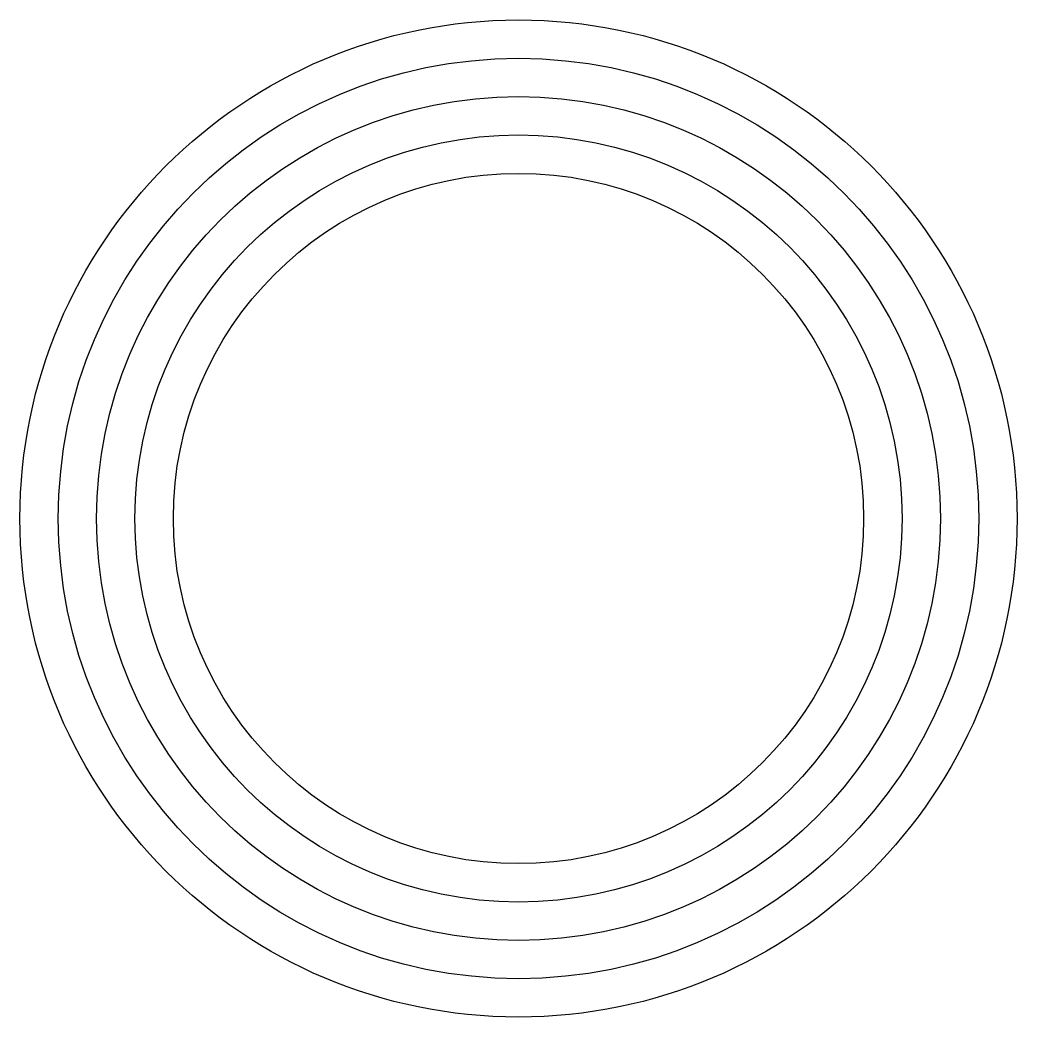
# Model space of a CAD drawing. Units: millimetres at full size, sheet at 1:100. Extents: x -3900 to 3900, y -8900 to -1100.
import ezdxf

# ---------------------------------------------------------------- set-up
doc = ezdxf.new("R2010")
doc.units = ezdxf.units.MM
doc.header["$LTSCALE"] = 100
doc.layers.add('0-0', color=7, linetype='Continuous')

msp = doc.modelspace()

# ---------------------------------------------------------------- linework, layer by layer
at = {"layer": '0-0'}
for radius in [3900, 3600, 3300, 3300, 3000, 2700]:
    msp.add_circle((0, -5000), radius, dxfattribs=at)

doc.saveas('drawing.dxf')
